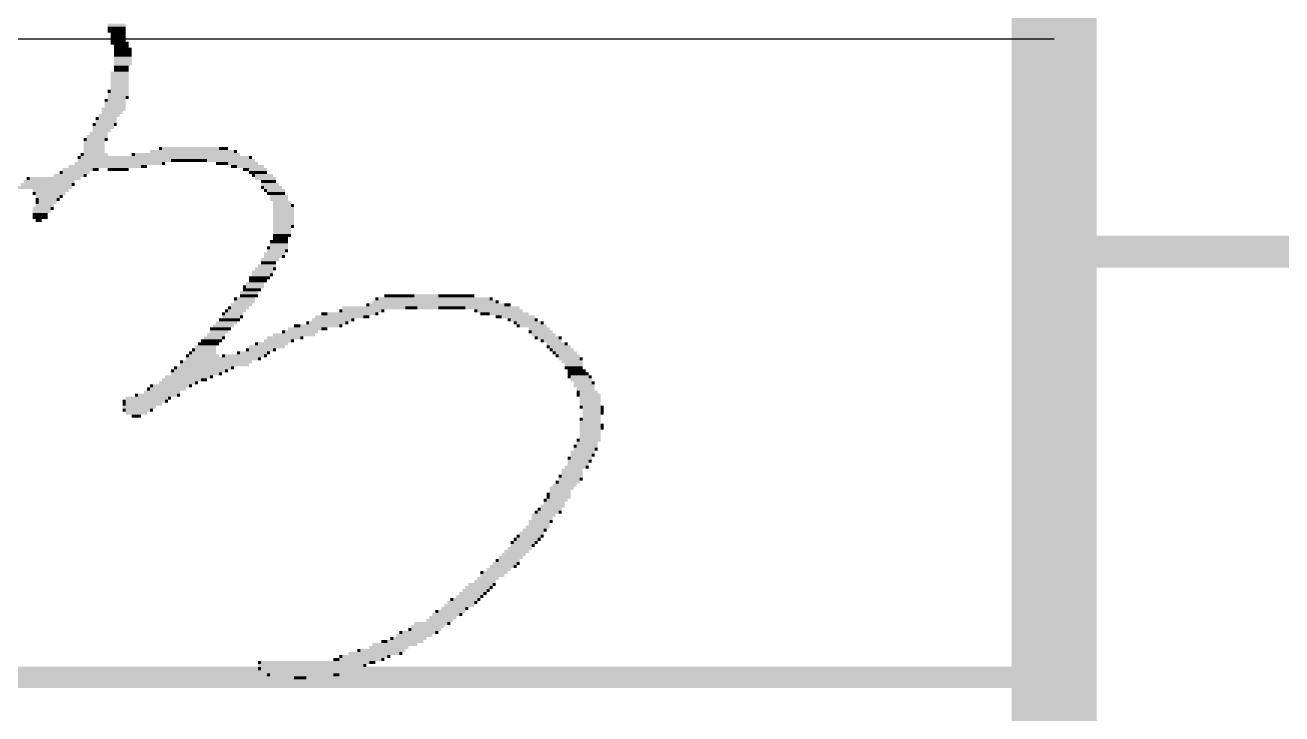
# Model space of a CAD drawing. Header units: millimetres. Extents: x 0 to 1450, y 0 to 594.
# Drawn here: x 1190.32 to 1202.14, y 25.66 to 32.13 of the extents above; entities that cross this region are included whole.
import ezdxf
from ezdxf.enums import TextEntityAlignment as Align

# ---------------------------------------------------------------- set-up
doc = ezdxf.new("R2010")
doc.units = ezdxf.units.MM
doc.header["$LTSCALE"] = 10
for name, color, linetype in [('CX-BORD', 3, 'Continuous'), ('CX-BORD-LIN1', 4, 'Continuous'), ('CX-BORD-LIN2', 3, 'Continuous'), ('CX-BORD-TEX2', 7, 'Continuous'), ('CX-BORD-TEX3', 6, 'Continuous')]:
    doc.layers.add(name, color=color, linetype=linetype)
doc.styles.add('TB_TEXT', font='Dotum.ttf')
doc.styles.add('TB_WBTXT', font='Dotum.ttf')
doc.styles.add('TB_WMTXT', font='Dotum.ttf')

# ---------------------------------------------------------------- blocks, each defined once
blk = doc.blocks.new('CXBLKA1-KHCA-부산~울산409_K2H(가1450)')
at = {"layer": 'CX-BORD-LIN1'}
for points, const_width in [([(1200, 20), (1200, 50)], 0.8), ([(1200, 20), (1200, 50)], 0.6), ([(1200, 26), (295, 26)], 0.2)]:
    blk.add_lwpolyline(points, dxfattribs=dict(at, const_width=const_width))
at = {"layer": 'CX-BORD-LIN2'}
blk.add_lwpolyline([(1200, 32), (295, 32)], dxfattribs=at)
at = {"layer": 'CX-BORD-LIN2', "const_width": 0.3}
blk.add_lwpolyline([(1430, 30), (1200, 30)], dxfattribs=at)
at = {"layer": 'CX-BORD-LIN1', "style": 'TB_TEXT'}
for tag, height, p in [('TR_RDAT4', 3.5, (342.5, 47)), ('TR_DGN4', 3.5, (1093.118, 47)), ('TR_CHK4', 3.5, (1133.118, 47)), ('TR_APP4', 3.5, (1173.118, 47)), ('TR_RNUM4', 3, (310.105, 46.637)), ('TR_RDAT3', 3.5, (342.5, 41)), ('TR_DGN3', 3.5, (1093.118, 41)), ('TR_CHK3', 3.5, (1133.118, 41)), ('TR_APP3', 3.5, (1173.118, 41)), ('TR_RNUM3', 3, (310.105, 40.637)), ('TR_RDAT2', 3.5, (342.5, 35)), ('TR_DGN2', 3.5, (1093.118, 35)), ('TR_CHK2', 3.5, (1133.118, 35)), ('TR_APP2', 3.5, (1173.118, 35)), ('TR_RNUM2', 3, (310.105, 34.637)), ('TR_RDAT1', 3.5, (342.5, 29)), ('TR_DGN1', 3.5, (1093.118, 29)), ('TR_CHK1', 3.5, (1133.118, 29)), ('TR_APP1', 3.5, (1173.118, 29)), ('TR_RNUM1', 3, (310.105, 28.637))]:
    blk.add_attdef(tag, text='', height=height, dxfattribs=at).set_placement(p, align=Align.MIDDLE_CENTER)
for tag, p in [('TR_RCON4', (367.303, 47)), ('TR_RCON3', (367.303, 41)), ('TR_RCON2', (367.303, 35)), ('TR_RCON1', (367.303, 29))]:
    blk.add_attdef(tag, text='', height=3.5, dxfattribs=at).set_placement(p, align=Align.MIDDLE_LEFT)
at = {"layer": 'CX-BORD-LIN2', "style": 'TB_TEXT'}
blk.add_attdef('TD_VERSION', text='', height=3, rotation=90, dxfattribs=at).set_placement((1434.5, 68.015), align=Align.MIDDLE_CENTER)
at = {"layer": 'CX-BORD-TEX2', "style": 'TB_WMTXT'}
for tag, height, p in [('TB_CNAME', 5, (40.345, 551.832)), ('TB_CSCOP', 4, (41.635, 543.832))]:
    blk.add_attdef(tag, text='', height=height, dxfattribs=at).set_placement(p, align=Align.BOTTOM_LEFT)
at = {"layer": 'CX-BORD-TEX2', "style": 'TB_WBTXT'}
for tag, height, p in [('TB_MTITIL', 10, (727.5, 553.326)), ('TB_STITL', 7, (727.5, 538.326))]:
    blk.add_attdef(tag, text='', height=height, dxfattribs=at).set_placement(p, align=Align.MIDDLE_CENTER)
at = {"layer": 'CX-BORD-TEX3', "style": 'TB_TEXT'}
for tag, height, p in [('TD_DCOMP', 4.5, (242.5, 45)), ('TD_CSECT', 4.5, (1245, 45)), ('TD_DNAME_TOP', 4.5, (1389, 45)), ('TD_DNAME_MAIN', 4.5, (1389, 39.007)), ('TD_HSCAL', 4.5, (1260.699, 35.235)), ('TD_VSCAL', 4.5, (1289.779, 35.235)), ('TD_CCOMP', 4.5, (242.5, 35)), ('TD_DNAME_BOT', 3, (1389, 33.654)), ('TD_CNAME', 4.5, (90, 25.752)), ('TD_FIELD', 4.5, (207.5, 25.527)), ('TD_CSTEP', 4.5, (278.244, 25.527)), ('TD_DWGCODE', 4.5, (1275, 25.386)), ('TD_DWGNO', 4.5, (1389, 25.386))]:
    blk.add_attdef(tag, text='', height=height, dxfattribs=at).set_placement(p, align=Align.MIDDLE_CENTER)
at = {"layer": 'CX-BORD-TEX3', "style": 'TB_TEXT', "width": 0.9}
blk.add_attdef('TD_CDIST', text='', height=4, dxfattribs=at).set_placement((1290, 45), align=Align.MIDDLE_CENTER)
blk = doc.blocks.new('CXGLOGO-4공구SIGN1')
at = {"layer": 'CX-BORD-LIN1'}
for points in [[(133.318, 7.374), (133.521, 7.374), (133.318, 7.34), (133.521, 7.34)], [(133.318, 7.34), (133.352, 7.34), (133.318, 7.306), (133.352, 7.306)], [(133.318, 7.306), (133.352, 7.306), (133.318, 7.272), (133.352, 7.272)], [(133.352, 7.34), (133.521, 7.34), (133.352, 7.306), (133.521, 7.306)], [(133.352, 7.306), (133.521, 7.306), (133.352, 7.272), (133.521, 7.272)], [(133.352, 7.272), (133.521, 7.272), (133.352, 7.238), (133.521, 7.238)], [(133.352, 7.238), (133.521, 7.238), (133.352, 7.204), (133.521, 7.204)], [(133.352, 7.204), (133.521, 7.204), (133.352, 7.17), (133.521, 7.17)], [(133.352, 7.17), (133.386, 7.17), (133.352, 7.136), (133.386, 7.136)], [(133.386, 7.17), (133.521, 7.17), (133.386, 7.136), (133.521, 7.136)], [(133.386, 7.136), (133.555, 7.136), (133.386, 7.102), (133.555, 7.102)], [(133.386, 7.102), (133.555, 7.102), (133.386, 7.068), (133.555, 7.068)], [(133.521, 7.17), (133.555, 7.17), (133.521, 7.136), (133.555, 7.136)], [(133.555, 7.102), (133.589, 7.102), (133.555, 7.068), (133.589, 7.068)], [(133.386, 7.068), (133.555, 7.068), (133.386, 7.034), (133.555, 7.034)], [(133.386, 7.034), (133.555, 7.034), (133.386, 7), (133.555, 7)], [(133.386, 7), (133.589, 7), (133.386, 6.966), (133.589, 6.966)], [(133.386, 6.966), (133.589, 6.966), (133.386, 6.933), (133.589, 6.933)], [(133.555, 7.068), (133.589, 7.068), (133.555, 7.034), (133.589, 7.034)], [(133.555, 7.034), (133.589, 7.034), (133.555, 7), (133.589, 7)], [(133.352, 6.831), (133.555, 6.831), (133.352, 6.797), (133.555, 6.797)], [(133.386, 6.933), (133.589, 6.933), (133.386, 6.899), (133.589, 6.899)], [(133.386, 6.899), (133.555, 6.899), (133.386, 6.865), (133.555, 6.865)], [(133.386, 6.865), (133.555, 6.865), (133.386, 6.831), (133.555, 6.831)], [(133.352, 6.797), (133.555, 6.797), (133.352, 6.763), (133.555, 6.763)], [(133.352, 6.763), (133.555, 6.763), (133.352, 6.729), (133.555, 6.729)], [(133.352, 6.729), (133.555, 6.729), (133.352, 6.695), (133.555, 6.695)], [(133.352, 6.695), (133.555, 6.695), (133.352, 6.661), (133.555, 6.661)], [(133.284, 6.525), (133.318, 6.525), (133.284, 6.492), (133.318, 6.492)], [(133.318, 6.627), (133.352, 6.627), (133.318, 6.593), (133.352, 6.593)], [(133.318, 6.593), (133.555, 6.593), (133.318, 6.559), (133.555, 6.559)], [(133.318, 6.559), (133.521, 6.559), (133.318, 6.525), (133.521, 6.525)], [(133.318, 6.525), (133.521, 6.525), (133.318, 6.492), (133.521, 6.492)], [(133.352, 6.661), (133.555, 6.661), (133.352, 6.627), (133.555, 6.627)], [(133.352, 6.627), (133.555, 6.627), (133.352, 6.593), (133.555, 6.593)], [(133.521, 6.559), (133.555, 6.559), (133.521, 6.525), (133.555, 6.525)], [(133.25, 6.424), (133.521, 6.424), (133.25, 6.39), (133.521, 6.39)], [(133.25, 6.39), (133.487, 6.39), (133.25, 6.356), (133.487, 6.356)], [(133.284, 6.492), (133.521, 6.492), (133.284, 6.458), (133.521, 6.458)], [(133.284, 6.458), (133.521, 6.458), (133.284, 6.424), (133.521, 6.424)], [(133.148, 6.254), (133.182, 6.254), (133.148, 6.22), (133.182, 6.22)], [(133.182, 6.322), (133.216, 6.322), (133.182, 6.288), (133.216, 6.288)], [(133.182, 6.288), (133.419, 6.288), (133.182, 6.254), (133.419, 6.254)], [(133.182, 6.254), (133.386, 6.254), (133.182, 6.22), (133.386, 6.22)], [(133.216, 6.356), (133.453, 6.356), (133.216, 6.322), (133.453, 6.322)], [(133.216, 6.322), (133.419, 6.322), (133.216, 6.288), (133.419, 6.288)], [(133.386, 6.254), (133.419, 6.254), (133.386, 6.22), (133.419, 6.22)], [(133.08, 6.118), (133.318, 6.118), (133.08, 6.084), (133.318, 6.084)], [(133.114, 6.152), (133.318, 6.152), (133.114, 6.118), (133.318, 6.118)], [(133.148, 6.22), (133.386, 6.22), (133.148, 6.186), (133.386, 6.186)], [(133.148, 6.186), (133.352, 6.186), (133.148, 6.152), (133.352, 6.152)], [(133.046, 6.084), (133.08, 6.084), (133.046, 6.051), (133.08, 6.051)], [(133.046, 6.051), (133.284, 6.051), (133.046, 6.017), (133.284, 6.017)], [(133.046, 6.017), (133.284, 6.017), (133.046, 5.983), (133.284, 5.983)], [(133.046, 5.983), (133.284, 5.983), (133.046, 5.949), (133.284, 5.949)], [(133.08, 6.084), (133.284, 6.084), (133.08, 6.051), (133.284, 6.051)], [(133.284, 6.084), (133.318, 6.084), (133.284, 6.051), (133.318, 6.051)], [(133.894, 5.983), (133.928, 5.983), (133.894, 5.949), (133.928, 5.949)], [(133.928, 5.983), (134.573, 5.983), (133.928, 5.949), (134.573, 5.949)], [(134.573, 5.983), (134.607, 5.983), (134.573, 5.949), (134.607, 5.949)], [(134.607, 5.983), (134.641, 5.983), (134.607, 5.949), (134.641, 5.949)], [(134.641, 5.983), (134.675, 5.983), (134.641, 5.949), (134.675, 5.949)], [(132.978, 5.881), (133.012, 5.881), (132.978, 5.847), (133.012, 5.847)], [(132.978, 5.847), (134.03, 5.847), (132.978, 5.813), (134.03, 5.813)], [(133.012, 5.915), (133.046, 5.915), (133.012, 5.881), (133.046, 5.881)], [(133.012, 5.881), (134.912, 5.881), (133.012, 5.847), (134.912, 5.847)], [(133.046, 5.949), (133.284, 5.949), (133.046, 5.915), (133.284, 5.915)], [(133.046, 5.915), (133.318, 5.915), (133.046, 5.881), (133.318, 5.881)], [(133.589, 5.915), (133.623, 5.915), (133.589, 5.881), (133.623, 5.881)], [(133.623, 5.915), (134.81, 5.915), (133.623, 5.881), (134.81, 5.881)], [(133.793, 5.949), (134.742, 5.949), (133.793, 5.915), (134.742, 5.915)], [(134.03, 5.847), (134.064, 5.847), (134.03, 5.813), (134.064, 5.813)], [(134.064, 5.847), (134.098, 5.847), (134.064, 5.813), (134.098, 5.813)], [(134.098, 5.847), (134.132, 5.847), (134.098, 5.813), (134.132, 5.813)], [(134.132, 5.847), (134.166, 5.847), (134.132, 5.813), (134.166, 5.813)], [(134.166, 5.847), (134.301, 5.847), (134.166, 5.813), (134.301, 5.813)], [(134.301, 5.847), (134.437, 5.847), (134.301, 5.813), (134.437, 5.813)], [(134.437, 5.847), (134.98, 5.847), (134.437, 5.813), (134.98, 5.813)], [(134.742, 5.949), (134.776, 5.949), (134.742, 5.915), (134.776, 5.915)], [(134.912, 5.881), (134.946, 5.881), (134.912, 5.847), (134.946, 5.847)], [(132.707, 5.677), (133.046, 5.677), (132.707, 5.643), (133.046, 5.643)], [(132.775, 5.711), (132.809, 5.711), (132.775, 5.677), (132.809, 5.677)], [(132.809, 5.745), (133.148, 5.745), (132.809, 5.711), (133.148, 5.711)], [(132.809, 5.711), (133.114, 5.711), (132.809, 5.677), (133.114, 5.677)], [(132.877, 5.779), (133.691, 5.779), (132.877, 5.745), (133.691, 5.745)], [(132.945, 5.813), (133.928, 5.813), (132.945, 5.779), (133.928, 5.779)], [(133.046, 5.677), (133.08, 5.677), (133.046, 5.643), (133.08, 5.643)], [(133.148, 5.745), (133.182, 5.745), (133.148, 5.711), (133.182, 5.711)], [(133.182, 5.745), (133.216, 5.745), (133.182, 5.711), (133.216, 5.711)], [(133.318, 5.745), (133.419, 5.745), (133.318, 5.711), (133.419, 5.711)], [(133.419, 5.745), (133.555, 5.745), (133.419, 5.711), (133.555, 5.711)], [(133.691, 5.779), (133.725, 5.779), (133.691, 5.745), (133.725, 5.745)], [(133.725, 5.779), (133.759, 5.779), (133.725, 5.745), (133.759, 5.745)], [(133.928, 5.813), (133.962, 5.813), (133.928, 5.779), (133.962, 5.779)], [(134.539, 5.813), (134.573, 5.813), (134.539, 5.779), (134.573, 5.779)], [(134.573, 5.813), (134.607, 5.813), (134.573, 5.779), (134.607, 5.779)], [(134.607, 5.813), (134.641, 5.813), (134.607, 5.779), (134.641, 5.779)], [(134.641, 5.813), (134.675, 5.813), (134.641, 5.779), (134.675, 5.779)], [(134.675, 5.813), (135.014, 5.813), (134.675, 5.779), (135.014, 5.779)], [(134.709, 5.779), (134.742, 5.779), (134.709, 5.745), (134.742, 5.745)], [(134.742, 5.779), (134.776, 5.779), (134.742, 5.745), (134.776, 5.745)], [(134.776, 5.779), (135.082, 5.779), (134.776, 5.745), (135.082, 5.745)], [(134.844, 5.745), (134.878, 5.745), (134.844, 5.711), (134.878, 5.711)], [(134.878, 5.745), (134.912, 5.745), (134.878, 5.711), (134.912, 5.711)], [(134.912, 5.745), (135.116, 5.745), (134.912, 5.711), (135.116, 5.711)], [(134.912, 5.711), (134.946, 5.711), (134.912, 5.677), (134.946, 5.677)], [(134.946, 5.711), (135.116, 5.711), (134.946, 5.677), (135.116, 5.677)], [(134.946, 5.677), (134.98, 5.677), (134.946, 5.643), (134.98, 5.643)], [(134.98, 5.677), (135.183, 5.677), (134.98, 5.643), (135.183, 5.643)], [(132.13, 5.542), (132.911, 5.542), (132.13, 5.508), (132.911, 5.508)], [(132.334, 5.576), (132.911, 5.576), (132.334, 5.542), (132.911, 5.542)], [(132.368, 5.61), (132.945, 5.61), (132.368, 5.576), (132.945, 5.576)], [(132.402, 5.643), (132.436, 5.643), (132.402, 5.61), (132.436, 5.61)], [(132.436, 5.643), (133.012, 5.643), (132.436, 5.61), (133.012, 5.61)], [(132.911, 5.576), (132.945, 5.576), (132.911, 5.542), (132.945, 5.542)], [(134.98, 5.643), (135.217, 5.643), (134.98, 5.61), (135.217, 5.61)], [(135.048, 5.61), (135.217, 5.61), (135.048, 5.576), (135.217, 5.576)], [(135.048, 5.576), (135.251, 5.576), (135.048, 5.542), (135.251, 5.542)], [(135.048, 5.542), (135.082, 5.542), (135.048, 5.508), (135.082, 5.508)], [(135.082, 5.542), (135.285, 5.542), (135.082, 5.508), (135.285, 5.508)], [(132.47, 5.508), (132.877, 5.508), (132.47, 5.474), (132.877, 5.474)], [(132.47, 5.474), (132.504, 5.474), (132.47, 5.44), (132.504, 5.44)], [(132.504, 5.474), (132.843, 5.474), (132.504, 5.44), (132.843, 5.44)], [(132.504, 5.44), (132.775, 5.44), (132.504, 5.406), (132.775, 5.406)], [(132.504, 5.406), (132.537, 5.406), (132.504, 5.372), (132.537, 5.372)], [(132.537, 5.406), (132.741, 5.406), (132.537, 5.372), (132.741, 5.372)], [(132.741, 5.406), (132.775, 5.406), (132.741, 5.372), (132.775, 5.372)], [(132.775, 5.44), (132.809, 5.44), (132.775, 5.406), (132.809, 5.406)], [(135.082, 5.508), (135.116, 5.508), (135.082, 5.474), (135.116, 5.474)], [(135.116, 5.508), (135.319, 5.508), (135.116, 5.474), (135.319, 5.474)], [(135.116, 5.474), (135.15, 5.474), (135.116, 5.44), (135.15, 5.44)], [(135.15, 5.474), (135.319, 5.474), (135.15, 5.44), (135.319, 5.44)], [(135.15, 5.44), (135.353, 5.44), (135.15, 5.406), (135.353, 5.406)], [(135.15, 5.406), (135.353, 5.406), (135.15, 5.372), (135.353, 5.372)], [(132.47, 5.304), (132.673, 5.304), (132.47, 5.27), (132.673, 5.27)], [(132.47, 5.27), (132.673, 5.27), (132.47, 5.236), (132.673, 5.236)], [(132.504, 5.372), (132.537, 5.372), (132.504, 5.338), (132.537, 5.338)], [(132.504, 5.338), (132.707, 5.338), (132.504, 5.304), (132.707, 5.304)], [(132.537, 5.372), (132.741, 5.372), (132.537, 5.338), (132.741, 5.338)], [(132.673, 5.304), (132.707, 5.304), (132.673, 5.27), (132.707, 5.27)], [(135.183, 5.372), (135.387, 5.372), (135.183, 5.338), (135.387, 5.338)], [(135.183, 5.338), (135.387, 5.338), (135.183, 5.304), (135.387, 5.304)], [(135.183, 5.304), (135.421, 5.304), (135.183, 5.27), (135.421, 5.27)], [(135.183, 5.27), (135.421, 5.27), (135.183, 5.236), (135.421, 5.236)], [(135.387, 5.338), (135.421, 5.338), (135.387, 5.304), (135.421, 5.304)], [(132.47, 5.236), (132.639, 5.236), (132.47, 5.202), (132.639, 5.202)], [(132.47, 5.202), (132.639, 5.202), (132.47, 5.169), (132.639, 5.169)], [(132.504, 5.169), (132.537, 5.169), (132.504, 5.135), (132.537, 5.135)], [(132.537, 5.169), (132.571, 5.169), (132.537, 5.135), (132.571, 5.135)], [(135.183, 5.236), (135.421, 5.236), (135.183, 5.202), (135.421, 5.202)], [(135.183, 5.202), (135.421, 5.202), (135.183, 5.169), (135.421, 5.169)], [(135.183, 5.169), (135.421, 5.169), (135.183, 5.135), (135.421, 5.135)], [(135.183, 5.135), (135.421, 5.135), (135.183, 5.101), (135.421, 5.101)], [(135.183, 5.101), (135.387, 5.101), (135.183, 5.067), (135.387, 5.067)], [(135.183, 5.067), (135.387, 5.067), (135.183, 5.033), (135.387, 5.033)], [(135.183, 5.033), (135.387, 5.033), (135.183, 4.999), (135.387, 4.999)], [(135.183, 4.999), (135.353, 4.999), (135.183, 4.965), (135.353, 4.965)], [(135.183, 4.965), (135.353, 4.965), (135.183, 4.931), (135.353, 4.931)], [(135.353, 4.999), (135.387, 4.999), (135.353, 4.965), (135.387, 4.965)], [(135.387, 5.101), (135.421, 5.101), (135.387, 5.067), (135.421, 5.067)], [(135.116, 4.863), (135.15, 4.863), (135.116, 4.829), (135.15, 4.829)], [(135.116, 4.829), (135.319, 4.829), (135.116, 4.795), (135.319, 4.795)], [(135.15, 4.931), (135.183, 4.931), (135.15, 4.897), (135.183, 4.897)], [(135.15, 4.897), (135.353, 4.897), (135.15, 4.863), (135.353, 4.863)], [(135.15, 4.863), (135.353, 4.863), (135.15, 4.829), (135.353, 4.829)], [(135.183, 4.931), (135.353, 4.931), (135.183, 4.897), (135.353, 4.897)], [(135.319, 4.829), (135.353, 4.829), (135.319, 4.795), (135.353, 4.795)], [(135.048, 4.728), (135.251, 4.728), (135.048, 4.694), (135.251, 4.694)], [(135.048, 4.694), (135.217, 4.694), (135.048, 4.66), (135.217, 4.66)], [(135.082, 4.795), (135.319, 4.795), (135.082, 4.762), (135.319, 4.762)], [(135.082, 4.762), (135.285, 4.762), (135.082, 4.728), (135.285, 4.728)], [(135.285, 4.762), (135.319, 4.762), (135.285, 4.728), (135.319, 4.728)], [(134.946, 4.592), (135.183, 4.592), (134.946, 4.558), (135.183, 4.558)], [(134.946, 4.558), (135.15, 4.558), (134.946, 4.524), (135.15, 4.524)], [(134.98, 4.626), (135.183, 4.626), (134.98, 4.592), (135.183, 4.592)], [(135.014, 4.66), (135.217, 4.66), (135.014, 4.626), (135.217, 4.626)], [(135.15, 4.558), (135.183, 4.558), (135.15, 4.524), (135.183, 4.524)], [(135.183, 4.626), (135.217, 4.626), (135.183, 4.592), (135.217, 4.592)], [(134.844, 4.422), (134.878, 4.422), (134.844, 4.388), (134.878, 4.388)], [(134.878, 4.456), (135.082, 4.456), (134.878, 4.422), (135.082, 4.422)], [(134.878, 4.422), (135.082, 4.422), (134.878, 4.388), (135.082, 4.388)], [(134.912, 4.524), (134.946, 4.524), (134.912, 4.49), (134.946, 4.49)], [(134.912, 4.49), (134.946, 4.49), (134.912, 4.456), (134.946, 4.456)], [(134.946, 4.524), (135.116, 4.524), (134.946, 4.49), (135.116, 4.49)], [(134.946, 4.49), (135.116, 4.49), (134.946, 4.456), (135.116, 4.456)], [(135.116, 4.524), (135.15, 4.524), (135.116, 4.49), (135.15, 4.49)], [(134.742, 4.287), (134.776, 4.287), (134.742, 4.253), (134.776, 4.253)], [(134.776, 4.287), (134.98, 4.287), (134.776, 4.253), (134.98, 4.253)], [(134.81, 4.354), (135.014, 4.354), (134.81, 4.321), (135.014, 4.321)], [(134.81, 4.321), (134.98, 4.321), (134.81, 4.287), (134.98, 4.287)], [(134.844, 4.388), (135.014, 4.388), (134.844, 4.354), (135.014, 4.354)], [(134.98, 4.321), (135.014, 4.321), (134.98, 4.287), (135.014, 4.287)], [(135.014, 4.388), (135.048, 4.388), (135.014, 4.354), (135.048, 4.354)], [(136.337, 4.287), (136.371, 4.287), (136.337, 4.253), (136.371, 4.253)], [(136.371, 4.287), (137.626, 4.287), (136.371, 4.253), (137.626, 4.253)], [(136.439, 4.321), (136.472, 4.321), (136.439, 4.287), (136.472, 4.287)], [(136.472, 4.321), (136.506, 4.321), (136.472, 4.287), (136.506, 4.287)], [(136.506, 4.321), (136.642, 4.321), (136.506, 4.287), (136.642, 4.287)], [(136.642, 4.321), (136.778, 4.321), (136.642, 4.287), (136.778, 4.287)], [(136.778, 4.321), (137.049, 4.321), (136.778, 4.287), (137.049, 4.287)], [(137.049, 4.321), (137.117, 4.321), (137.049, 4.287), (137.117, 4.287)], [(137.117, 4.321), (137.219, 4.321), (137.117, 4.287), (137.219, 4.287)], [(137.219, 4.321), (137.287, 4.321), (137.219, 4.287), (137.287, 4.287)], [(137.287, 4.321), (137.321, 4.321), (137.287, 4.287), (137.321, 4.287)], [(137.321, 4.321), (137.354, 4.321), (137.321, 4.287), (137.354, 4.287)], [(137.354, 4.321), (137.422, 4.321), (137.354, 4.287), (137.422, 4.287)], [(137.422, 4.321), (137.456, 4.321), (137.422, 4.287), (137.456, 4.287)], [(137.626, 4.287), (137.66, 4.287), (137.626, 4.253), (137.66, 4.253)], [(134.607, 4.117), (134.641, 4.117), (134.607, 4.083), (134.641, 4.083)], [(134.641, 4.151), (134.675, 4.151), (134.641, 4.117), (134.675, 4.117)], [(134.641, 4.117), (134.844, 4.117), (134.641, 4.083), (134.844, 4.083)], [(134.675, 4.185), (134.709, 4.185), (134.675, 4.151), (134.709, 4.151)], [(134.675, 4.151), (134.878, 4.151), (134.675, 4.117), (134.878, 4.117)], [(134.709, 4.219), (134.946, 4.219), (134.709, 4.185), (134.946, 4.185)], [(134.709, 4.185), (134.912, 4.185), (134.709, 4.151), (134.912, 4.151)], [(134.742, 4.253), (134.98, 4.253), (134.742, 4.219), (134.98, 4.219)], [(135.726, 4.117), (135.76, 4.117), (135.726, 4.083), (135.76, 4.083)], [(135.76, 4.117), (135.794, 4.117), (135.76, 4.083), (135.794, 4.083)], [(135.794, 4.117), (136.337, 4.117), (135.794, 4.083), (136.337, 4.083)], [(135.93, 4.151), (135.964, 4.151), (135.93, 4.117), (135.964, 4.117)], [(135.964, 4.185), (136.676, 4.185), (135.964, 4.151), (136.676, 4.151)], [(135.964, 4.151), (136.405, 4.151), (135.964, 4.117), (136.405, 4.117)], [(136.235, 4.219), (136.269, 4.219), (136.235, 4.185), (136.269, 4.185)], [(136.269, 4.219), (137.795, 4.219), (136.269, 4.185), (137.795, 4.185)], [(136.303, 4.253), (137.694, 4.253), (136.303, 4.219), (137.694, 4.219)], [(136.337, 4.117), (136.371, 4.117), (136.337, 4.083), (136.371, 4.083)], [(136.405, 4.151), (136.439, 4.151), (136.405, 4.117), (136.439, 4.117)], [(136.676, 4.185), (136.71, 4.185), (136.676, 4.151), (136.71, 4.151)], [(136.71, 4.185), (136.778, 4.185), (136.71, 4.151), (136.778, 4.151)], [(136.778, 4.185), (136.812, 4.185), (136.778, 4.151), (136.812, 4.151)], [(136.812, 4.185), (137.049, 4.185), (136.812, 4.151), (137.049, 4.151)], [(137.049, 4.185), (137.083, 4.185), (137.049, 4.151), (137.083, 4.151)], [(137.083, 4.185), (137.117, 4.185), (137.083, 4.151), (137.117, 4.151)], [(137.117, 4.185), (137.151, 4.185), (137.117, 4.151), (137.151, 4.151)], [(137.151, 4.185), (137.185, 4.185), (137.151, 4.151), (137.185, 4.151)], [(137.185, 4.185), (137.219, 4.185), (137.185, 4.151), (137.219, 4.151)], [(137.219, 4.185), (137.321, 4.185), (137.219, 4.151), (137.321, 4.151)], [(137.321, 4.185), (137.354, 4.185), (137.321, 4.151), (137.354, 4.151)], [(137.354, 4.185), (137.965, 4.185), (137.354, 4.151), (137.965, 4.151)], [(137.456, 4.151), (137.49, 4.151), (137.456, 4.117), (137.49, 4.117)], [(137.49, 4.151), (137.999, 4.151), (137.49, 4.117), (137.999, 4.117)], [(137.524, 4.117), (137.558, 4.117), (137.524, 4.083), (137.558, 4.083)], [(137.558, 4.117), (137.592, 4.117), (137.558, 4.083), (137.592, 4.083)], [(137.592, 4.117), (137.626, 4.117), (137.592, 4.083), (137.626, 4.083)], [(137.626, 4.117), (138.067, 4.117), (137.626, 4.083), (138.067, 4.083)], [(137.694, 4.253), (137.728, 4.253), (137.694, 4.219), (137.728, 4.219)], [(137.795, 4.219), (137.829, 4.219), (137.795, 4.185), (137.829, 4.185)], [(137.829, 4.219), (137.863, 4.219), (137.829, 4.185), (137.863, 4.185)], [(134.505, 3.981), (134.742, 3.981), (134.505, 3.947), (134.742, 3.947)], [(134.539, 4.015), (134.776, 4.015), (134.539, 3.981), (134.776, 3.981)], [(134.573, 4.049), (134.607, 4.049), (134.573, 4.015), (134.607, 4.015)], [(134.607, 4.083), (134.81, 4.083), (134.607, 4.049), (134.81, 4.049)], [(134.607, 4.049), (134.776, 4.049), (134.607, 4.015), (134.776, 4.015)], [(134.776, 4.049), (134.81, 4.049), (134.776, 4.015), (134.81, 4.015)], [(134.81, 4.083), (134.844, 4.083), (134.81, 4.049), (134.844, 4.049)], [(135.421, 3.981), (135.455, 3.981), (135.421, 3.947), (135.455, 3.947)], [(135.455, 3.981), (135.489, 3.981), (135.455, 3.947), (135.489, 3.947)], [(135.489, 3.981), (135.93, 3.981), (135.489, 3.947), (135.93, 3.947)], [(135.557, 4.015), (135.59, 4.015), (135.557, 3.981), (135.59, 3.981)], [(135.59, 4.015), (135.998, 4.015), (135.59, 3.981), (135.998, 3.981)], [(135.624, 4.049), (136.065, 4.049), (135.624, 4.015), (136.065, 4.015)], [(135.658, 4.083), (136.201, 4.083), (135.658, 4.049), (136.201, 4.049)], [(135.93, 3.981), (135.964, 3.981), (135.93, 3.947), (135.964, 3.947)], [(135.998, 4.015), (136.031, 4.015), (135.998, 3.981), (136.031, 3.981)], [(136.065, 4.049), (136.099, 4.049), (136.065, 4.015), (136.099, 4.015)], [(136.201, 4.083), (136.235, 4.083), (136.201, 4.049), (136.235, 4.049)], [(136.235, 4.083), (136.269, 4.083), (136.235, 4.049), (136.269, 4.049)], [(137.694, 4.083), (137.728, 4.083), (137.694, 4.049), (137.728, 4.049)], [(137.728, 4.083), (137.762, 4.083), (137.728, 4.049), (137.762, 4.049)], [(137.762, 4.083), (138.135, 4.083), (137.762, 4.049), (138.135, 4.049)], [(137.829, 4.049), (137.863, 4.049), (137.829, 4.015), (137.863, 4.015)], [(137.863, 4.049), (138.135, 4.049), (137.863, 4.015), (138.135, 4.015)], [(137.897, 4.015), (137.931, 4.015), (137.897, 3.981), (137.931, 3.981)], [(137.931, 4.015), (138.203, 4.015), (137.931, 3.981), (138.203, 3.981)], [(137.931, 3.981), (137.965, 3.981), (137.931, 3.947), (137.965, 3.947)], [(137.965, 3.981), (138.27, 3.981), (137.965, 3.947), (138.27, 3.947)], [(138.135, 4.049), (138.169, 4.049), (138.135, 4.015), (138.169, 4.015)], [(138.203, 4.015), (138.236, 4.015), (138.203, 3.981), (138.236, 3.981)], [(134.403, 3.846), (134.607, 3.846), (134.403, 3.812), (134.607, 3.812)], [(134.437, 3.88), (134.641, 3.88), (134.437, 3.846), (134.641, 3.846)], [(134.471, 3.947), (134.505, 3.947), (134.471, 3.913), (134.505, 3.913)], [(134.471, 3.913), (134.675, 3.913), (134.471, 3.88), (134.675, 3.88)], [(134.505, 3.947), (134.675, 3.947), (134.505, 3.913), (134.675, 3.913)], [(134.607, 3.846), (134.641, 3.846), (134.607, 3.812), (134.641, 3.812)], [(134.675, 3.947), (134.709, 3.947), (134.675, 3.913), (134.709, 3.913)], [(135.116, 3.846), (135.489, 3.846), (135.116, 3.812), (135.489, 3.812)], [(135.183, 3.88), (135.658, 3.88), (135.183, 3.846), (135.658, 3.846)], [(135.285, 3.913), (135.319, 3.913), (135.285, 3.88), (135.319, 3.88)], [(135.319, 3.913), (135.692, 3.913), (135.319, 3.88), (135.692, 3.88)], [(135.353, 3.947), (135.726, 3.947), (135.353, 3.913), (135.726, 3.913)], [(135.489, 3.846), (135.523, 3.846), (135.489, 3.812), (135.523, 3.812)], [(135.726, 3.947), (135.76, 3.947), (135.726, 3.913), (135.76, 3.913)], [(135.76, 3.947), (135.794, 3.947), (135.76, 3.913), (135.794, 3.913)], [(138.067, 3.947), (138.304, 3.947), (138.067, 3.913), (138.304, 3.913)], [(138.067, 3.913), (138.101, 3.913), (138.067, 3.88), (138.101, 3.88)], [(138.101, 3.913), (138.338, 3.913), (138.101, 3.88), (138.338, 3.88)], [(138.101, 3.88), (138.372, 3.88), (138.101, 3.846), (138.372, 3.846)], [(138.135, 3.846), (138.169, 3.846), (138.135, 3.812), (138.169, 3.812)], [(138.169, 3.846), (138.406, 3.846), (138.169, 3.812), (138.406, 3.812)], [(138.406, 3.846), (138.44, 3.846), (138.406, 3.812), (138.44, 3.812)], [(134.268, 3.71), (134.301, 3.71), (134.268, 3.676), (134.301, 3.676)], [(134.301, 3.744), (134.539, 3.744), (134.301, 3.71), (134.539, 3.71)], [(134.301, 3.71), (134.539, 3.71), (134.301, 3.676), (134.539, 3.676)], [(134.335, 3.778), (134.369, 3.778), (134.335, 3.744), (134.369, 3.744)], [(134.369, 3.812), (134.403, 3.812), (134.369, 3.778), (134.403, 3.778)], [(134.369, 3.778), (134.539, 3.778), (134.369, 3.744), (134.539, 3.744)], [(134.403, 3.812), (134.573, 3.812), (134.403, 3.778), (134.573, 3.778)], [(134.539, 3.778), (134.573, 3.778), (134.539, 3.744), (134.573, 3.744)], [(134.573, 3.812), (134.607, 3.812), (134.573, 3.778), (134.607, 3.778)], [(134.878, 3.71), (134.912, 3.71), (134.878, 3.676), (134.912, 3.676)], [(134.912, 3.744), (135.319, 3.744), (134.912, 3.71), (135.319, 3.71)], [(134.912, 3.71), (135.183, 3.71), (134.912, 3.676), (135.183, 3.676)], [(134.98, 3.778), (135.014, 3.778), (134.98, 3.744), (135.014, 3.744)], [(135.014, 3.778), (135.353, 3.778), (135.014, 3.744), (135.353, 3.744)], [(135.082, 3.812), (135.387, 3.812), (135.082, 3.778), (135.387, 3.778)], [(135.183, 3.71), (135.217, 3.71), (135.183, 3.676), (135.217, 3.676)], [(135.387, 3.812), (135.421, 3.812), (135.387, 3.778), (135.421, 3.778)], [(138.203, 3.812), (138.236, 3.812), (138.203, 3.778), (138.236, 3.778)], [(138.236, 3.812), (138.44, 3.812), (138.236, 3.778), (138.44, 3.778)], [(138.27, 3.778), (138.474, 3.778), (138.27, 3.744), (138.474, 3.744)], [(138.27, 3.744), (138.304, 3.744), (138.27, 3.71), (138.304, 3.71)], [(138.304, 3.744), (138.542, 3.744), (138.304, 3.71), (138.542, 3.71)], [(138.304, 3.71), (138.338, 3.71), (138.304, 3.676), (138.338, 3.676)], [(138.338, 3.71), (138.576, 3.71), (138.338, 3.676), (138.576, 3.676)], [(138.474, 3.778), (138.508, 3.778), (138.474, 3.744), (138.508, 3.744)], [(134.132, 3.574), (134.166, 3.574), (134.132, 3.54), (134.166, 3.54)], [(134.166, 3.574), (134.946, 3.574), (134.166, 3.54), (134.946, 3.54)], [(134.2, 3.642), (134.234, 3.642), (134.2, 3.608), (134.234, 3.608)], [(134.2, 3.608), (135.014, 3.608), (134.2, 3.574), (135.014, 3.574)], [(134.234, 3.676), (134.268, 3.676), (134.234, 3.642), (134.268, 3.642)], [(134.234, 3.642), (134.573, 3.642), (134.234, 3.608), (134.573, 3.608)], [(134.268, 3.676), (134.539, 3.676), (134.268, 3.642), (134.539, 3.642)], [(134.607, 3.642), (134.641, 3.642), (134.607, 3.608), (134.641, 3.608)], [(134.641, 3.642), (135.082, 3.642), (134.641, 3.608), (135.082, 3.608)], [(134.776, 3.676), (134.81, 3.676), (134.776, 3.642), (134.81, 3.642)], [(134.81, 3.676), (135.116, 3.676), (134.81, 3.642), (135.116, 3.642)], [(135.014, 3.608), (135.048, 3.608), (135.014, 3.574), (135.048, 3.574)], [(135.082, 3.642), (135.116, 3.642), (135.082, 3.608), (135.116, 3.608)], [(135.116, 3.676), (135.15, 3.676), (135.116, 3.642), (135.15, 3.642)], [(138.338, 3.676), (138.372, 3.676), (138.338, 3.642), (138.372, 3.642)], [(138.372, 3.676), (138.61, 3.676), (138.372, 3.642), (138.61, 3.642)], [(138.372, 3.642), (138.406, 3.642), (138.372, 3.608), (138.406, 3.608)], [(138.406, 3.642), (138.644, 3.642), (138.406, 3.608), (138.644, 3.608)], [(138.406, 3.608), (138.644, 3.608), (138.406, 3.574), (138.644, 3.574)], [(138.44, 3.574), (138.677, 3.574), (138.44, 3.54), (138.677, 3.54)], [(138.644, 3.608), (138.677, 3.608), (138.644, 3.574), (138.677, 3.574)], [(133.962, 3.405), (134.471, 3.405), (133.962, 3.371), (134.471, 3.371)], [(134.03, 3.472), (134.064, 3.472), (134.03, 3.439), (134.064, 3.439)], [(134.03, 3.439), (134.573, 3.439), (134.03, 3.405), (134.573, 3.405)], [(134.064, 3.506), (134.098, 3.506), (134.064, 3.472), (134.098, 3.472)], [(134.064, 3.472), (134.641, 3.472), (134.064, 3.439), (134.641, 3.439)], [(134.098, 3.506), (134.709, 3.506), (134.098, 3.472), (134.709, 3.472)], [(134.132, 3.54), (134.912, 3.54), (134.132, 3.506), (134.912, 3.506)], [(134.471, 3.405), (134.505, 3.405), (134.471, 3.371), (134.505, 3.371)], [(134.573, 3.439), (134.607, 3.439), (134.573, 3.405), (134.607, 3.405)], [(134.641, 3.472), (134.675, 3.472), (134.641, 3.439), (134.675, 3.439)], [(134.709, 3.506), (134.742, 3.506), (134.709, 3.472), (134.742, 3.472)], [(138.474, 3.54), (138.677, 3.54), (138.474, 3.506), (138.677, 3.506)], [(138.474, 3.506), (138.508, 3.506), (138.474, 3.472), (138.508, 3.472)], [(138.508, 3.506), (138.677, 3.506), (138.508, 3.472), (138.677, 3.472)], [(138.508, 3.472), (138.677, 3.472), (138.508, 3.439), (138.677, 3.439)], [(138.508, 3.439), (138.542, 3.439), (138.508, 3.405), (138.542, 3.405)], [(138.508, 3.405), (138.542, 3.405), (138.508, 3.371), (138.542, 3.371)], [(138.542, 3.439), (138.711, 3.439), (138.542, 3.405), (138.711, 3.405)], [(138.542, 3.405), (138.745, 3.405), (138.542, 3.371), (138.745, 3.371)], [(138.677, 3.472), (138.711, 3.472), (138.677, 3.439), (138.711, 3.439)], [(138.711, 3.439), (138.745, 3.439), (138.711, 3.405), (138.745, 3.405)], [(138.745, 3.405), (138.779, 3.405), (138.745, 3.371), (138.779, 3.371)], [(133.759, 3.269), (133.793, 3.269), (133.759, 3.235), (133.793, 3.235)], [(133.793, 3.303), (133.827, 3.303), (133.793, 3.269), (133.827, 3.269)], [(133.793, 3.269), (134.2, 3.269), (133.793, 3.235), (134.2, 3.235)], [(133.827, 3.303), (134.234, 3.303), (133.827, 3.269), (134.234, 3.269)], [(133.894, 3.337), (134.301, 3.337), (133.894, 3.303), (134.301, 3.303)], [(133.928, 3.371), (134.369, 3.371), (133.928, 3.337), (134.369, 3.337)], [(134.234, 3.303), (134.268, 3.303), (134.234, 3.269), (134.268, 3.269)], [(134.301, 3.337), (134.335, 3.337), (134.301, 3.303), (134.335, 3.303)], [(134.369, 3.371), (134.403, 3.371), (134.369, 3.337), (134.403, 3.337)], [(134.403, 3.371), (134.437, 3.371), (134.403, 3.337), (134.437, 3.337)], [(138.542, 3.371), (138.779, 3.371), (138.542, 3.337), (138.779, 3.337)], [(138.576, 3.337), (138.779, 3.337), (138.576, 3.303), (138.779, 3.303)], [(138.576, 3.303), (138.813, 3.303), (138.576, 3.269), (138.813, 3.269)], [(138.61, 3.269), (138.813, 3.269), (138.61, 3.235), (138.813, 3.235)], [(138.779, 3.337), (138.813, 3.337), (138.779, 3.303), (138.813, 3.303)], [(133.487, 3.133), (133.521, 3.133), (133.487, 3.099), (133.521, 3.099)], [(133.521, 3.167), (133.996, 3.167), (133.521, 3.133), (133.996, 3.133)], [(133.521, 3.133), (133.962, 3.133), (133.521, 3.099), (133.962, 3.099)], [(133.623, 3.201), (133.657, 3.201), (133.623, 3.167), (133.657, 3.167)], [(133.657, 3.201), (134.098, 3.201), (133.657, 3.167), (134.098, 3.167)], [(133.725, 3.235), (134.132, 3.235), (133.725, 3.201), (134.132, 3.201)], [(133.962, 3.133), (133.996, 3.133), (133.962, 3.099), (133.996, 3.099)], [(133.996, 3.167), (134.03, 3.167), (133.996, 3.133), (134.03, 3.133)], [(134.098, 3.201), (134.132, 3.201), (134.098, 3.167), (134.132, 3.167)], [(138.61, 3.235), (138.644, 3.235), (138.61, 3.201), (138.644, 3.201)], [(138.61, 3.201), (138.644, 3.201), (138.61, 3.167), (138.644, 3.167)], [(138.644, 3.235), (138.847, 3.235), (138.644, 3.201), (138.847, 3.201)], [(138.644, 3.201), (138.881, 3.201), (138.644, 3.167), (138.881, 3.167)], [(138.644, 3.167), (138.881, 3.167), (138.644, 3.133), (138.881, 3.133)], [(138.644, 3.133), (138.881, 3.133), (138.644, 3.099), (138.881, 3.099)], [(133.487, 3.099), (133.521, 3.099), (133.487, 3.065), (133.521, 3.065)], [(133.487, 3.065), (133.86, 3.065), (133.487, 3.031), (133.86, 3.031)], [(133.487, 3.031), (133.521, 3.031), (133.487, 2.998), (133.521, 2.998)], [(133.521, 3.099), (133.928, 3.099), (133.521, 3.065), (133.928, 3.065)], [(133.521, 3.031), (133.793, 3.031), (133.521, 2.998), (133.793, 2.998)], [(133.521, 2.998), (133.759, 2.998), (133.521, 2.964), (133.759, 2.964)], [(133.793, 3.031), (133.827, 3.031), (133.793, 2.998), (133.827, 2.998)], [(138.644, 3.099), (138.881, 3.099), (138.644, 3.065), (138.881, 3.065)], [(138.644, 3.065), (138.677, 3.065), (138.644, 3.031), (138.677, 3.031)], [(138.677, 3.065), (138.881, 3.065), (138.677, 3.031), (138.881, 3.031)], [(138.677, 3.031), (138.881, 3.031), (138.677, 2.998), (138.881, 2.998)], [(138.677, 2.998), (138.881, 2.998), (138.677, 2.964), (138.881, 2.964)], [(138.881, 3.065), (138.915, 3.065), (138.881, 3.031), (138.915, 3.031)], [(138.881, 3.031), (138.915, 3.031), (138.881, 2.998), (138.915, 2.998)], [(138.881, 2.998), (138.915, 2.998), (138.881, 2.964), (138.915, 2.964)], [(133.589, 2.964), (133.623, 2.964), (133.589, 2.93), (133.623, 2.93)], [(133.623, 2.964), (133.657, 2.964), (133.623, 2.93), (133.657, 2.93)], [(133.657, 2.964), (133.691, 2.964), (133.657, 2.93), (133.691, 2.93)], [(138.644, 2.93), (138.677, 2.93), (138.644, 2.896), (138.677, 2.896)], [(138.644, 2.896), (138.881, 2.896), (138.644, 2.862), (138.881, 2.862)], [(138.644, 2.862), (138.881, 2.862), (138.644, 2.828), (138.881, 2.828)], [(138.677, 2.964), (138.881, 2.964), (138.677, 2.93), (138.881, 2.93)], [(138.677, 2.93), (138.881, 2.93), (138.677, 2.896), (138.881, 2.896)], [(138.881, 2.862), (138.915, 2.862), (138.881, 2.828), (138.915, 2.828)], [(138.644, 2.828), (138.881, 2.828), (138.644, 2.794), (138.881, 2.794)], [(138.644, 2.794), (138.881, 2.794), (138.644, 2.76), (138.881, 2.76)], [(138.644, 2.76), (138.881, 2.76), (138.644, 2.726), (138.881, 2.726)], [(138.644, 2.726), (138.881, 2.726), (138.644, 2.692), (138.881, 2.692)], [(138.881, 2.828), (138.915, 2.828), (138.881, 2.794), (138.915, 2.794)], [(138.542, 2.557), (138.813, 2.557), (138.542, 2.523), (138.813, 2.523)], [(138.576, 2.624), (138.61, 2.624), (138.576, 2.59), (138.61, 2.59)], [(138.576, 2.59), (138.813, 2.59), (138.576, 2.557), (138.813, 2.557)], [(138.61, 2.692), (138.644, 2.692), (138.61, 2.658), (138.644, 2.658)], [(138.61, 2.658), (138.847, 2.658), (138.61, 2.624), (138.847, 2.624)], [(138.61, 2.624), (138.847, 2.624), (138.61, 2.59), (138.847, 2.59)], [(138.644, 2.692), (138.881, 2.692), (138.644, 2.658), (138.881, 2.658)], [(138.813, 2.59), (138.847, 2.59), (138.813, 2.557), (138.847, 2.557)], [(138.508, 2.489), (138.542, 2.489), (138.508, 2.455), (138.542, 2.455)], [(138.508, 2.455), (138.745, 2.455), (138.508, 2.421), (138.745, 2.421)], [(138.508, 2.421), (138.745, 2.421), (138.508, 2.387), (138.745, 2.387)], [(138.542, 2.523), (138.779, 2.523), (138.542, 2.489), (138.779, 2.489)], [(138.542, 2.489), (138.779, 2.489), (138.542, 2.455), (138.779, 2.455)], [(138.745, 2.455), (138.779, 2.455), (138.745, 2.421), (138.779, 2.421)], [(138.779, 2.523), (138.813, 2.523), (138.779, 2.489), (138.813, 2.489)], [(138.406, 2.285), (138.44, 2.285), (138.406, 2.251), (138.44, 2.251)], [(138.44, 2.353), (138.677, 2.353), (138.44, 2.319), (138.677, 2.319)], [(138.44, 2.319), (138.677, 2.319), (138.44, 2.285), (138.677, 2.285)], [(138.44, 2.285), (138.677, 2.285), (138.44, 2.251), (138.677, 2.251)], [(138.474, 2.387), (138.711, 2.387), (138.474, 2.353), (138.711, 2.353)], [(138.711, 2.387), (138.745, 2.387), (138.711, 2.353), (138.745, 2.353)], [(138.304, 2.149), (138.576, 2.149), (138.304, 2.116), (138.576, 2.116)], [(138.338, 2.183), (138.61, 2.183), (138.338, 2.149), (138.61, 2.149)], [(138.372, 2.217), (138.406, 2.217), (138.372, 2.183), (138.406, 2.183)], [(138.406, 2.251), (138.644, 2.251), (138.406, 2.217), (138.644, 2.217)], [(138.406, 2.217), (138.644, 2.217), (138.406, 2.183), (138.644, 2.183)], [(138.644, 2.251), (138.677, 2.251), (138.644, 2.217), (138.677, 2.217)], [(138.236, 2.014), (138.27, 2.014), (138.236, 1.98), (138.27, 1.98)], [(138.27, 2.082), (138.304, 2.082), (138.27, 2.048), (138.304, 2.048)], [(138.27, 2.048), (138.304, 2.048), (138.27, 2.014), (138.304, 2.014)], [(138.27, 2.014), (138.508, 2.014), (138.27, 1.98), (138.508, 1.98)], [(138.304, 2.116), (138.542, 2.116), (138.304, 2.082), (138.542, 2.082)], [(138.304, 2.082), (138.542, 2.082), (138.304, 2.048), (138.542, 2.048)], [(138.304, 2.048), (138.542, 2.048), (138.304, 2.014), (138.542, 2.014)], [(138.101, 1.844), (138.372, 1.844), (138.101, 1.81), (138.372, 1.81)], [(138.135, 1.878), (138.169, 1.878), (138.135, 1.844), (138.169, 1.844)], [(138.169, 1.912), (138.203, 1.912), (138.169, 1.878), (138.203, 1.878)], [(138.169, 1.878), (138.406, 1.878), (138.169, 1.844), (138.406, 1.844)], [(138.203, 1.946), (138.474, 1.946), (138.203, 1.912), (138.474, 1.912)], [(138.203, 1.912), (138.44, 1.912), (138.203, 1.878), (138.44, 1.878)], [(138.236, 1.98), (138.474, 1.98), (138.236, 1.946), (138.474, 1.946)], [(138.406, 1.878), (138.44, 1.878), (138.406, 1.844), (138.44, 1.844)], [(138.033, 1.709), (138.304, 1.709), (138.033, 1.675), (138.304, 1.675)], [(138.067, 1.776), (138.304, 1.776), (138.067, 1.742), (138.304, 1.742)], [(138.067, 1.742), (138.304, 1.742), (138.067, 1.709), (138.304, 1.709)], [(138.101, 1.81), (138.338, 1.81), (138.101, 1.776), (138.338, 1.776)], [(138.304, 1.776), (138.338, 1.776), (138.304, 1.742), (138.338, 1.742)], [(137.897, 1.573), (137.931, 1.573), (137.897, 1.539), (137.931, 1.539)], [(137.931, 1.607), (137.965, 1.607), (137.931, 1.573), (137.965, 1.573)], [(137.931, 1.573), (138.169, 1.573), (137.931, 1.539), (138.169, 1.539)], [(137.965, 1.641), (138.236, 1.641), (137.965, 1.607), (138.236, 1.607)], [(137.965, 1.607), (138.203, 1.607), (137.965, 1.573), (138.203, 1.573)], [(137.999, 1.675), (138.236, 1.675), (137.999, 1.641), (138.236, 1.641)], [(138.169, 1.573), (138.203, 1.573), (138.169, 1.539), (138.203, 1.539)], [(138.203, 1.607), (138.236, 1.607), (138.203, 1.573), (138.236, 1.573)], [(138.236, 1.675), (138.27, 1.675), (138.236, 1.641), (138.27, 1.641)], [(137.795, 1.437), (138.067, 1.437), (137.795, 1.403), (138.067, 1.403)], [(137.829, 1.471), (138.101, 1.471), (137.829, 1.437), (138.101, 1.437)], [(137.863, 1.539), (137.897, 1.539), (137.863, 1.505), (137.897, 1.505)], [(137.863, 1.505), (138.101, 1.505), (137.863, 1.471), (138.101, 1.471)], [(137.897, 1.539), (138.135, 1.539), (137.897, 1.505), (138.135, 1.505)], [(138.101, 1.505), (138.135, 1.505), (138.101, 1.471), (138.135, 1.471)], [(138.135, 1.539), (138.169, 1.539), (138.135, 1.505), (138.169, 1.505)], [(137.66, 1.301), (137.931, 1.301), (137.66, 1.268), (137.931, 1.268)], [(137.694, 1.335), (137.728, 1.335), (137.694, 1.301), (137.728, 1.301)], [(137.728, 1.369), (137.999, 1.369), (137.728, 1.335), (137.999, 1.335)], [(137.728, 1.335), (137.965, 1.335), (137.728, 1.301), (137.965, 1.301)], [(137.762, 1.403), (138.033, 1.403), (137.762, 1.369), (138.033, 1.369)], [(137.931, 1.301), (137.965, 1.301), (137.931, 1.268), (137.965, 1.268)], [(137.524, 1.2), (137.558, 1.2), (137.524, 1.166), (137.558, 1.166)], [(137.524, 1.166), (137.795, 1.166), (137.524, 1.132), (137.795, 1.132)], [(137.558, 1.2), (137.829, 1.2), (137.558, 1.166), (137.829, 1.166)], [(137.592, 1.234), (137.863, 1.234), (137.592, 1.2), (137.863, 1.2)], [(137.626, 1.268), (137.897, 1.268), (137.626, 1.234), (137.897, 1.234)], [(137.897, 1.268), (137.931, 1.268), (137.897, 1.234), (137.931, 1.234)], [(137.321, 0.996), (137.592, 0.996), (137.321, 0.962), (137.592, 0.962)], [(137.354, 1.03), (137.626, 1.03), (137.354, 0.996), (137.626, 0.996)], [(137.388, 1.064), (137.66, 1.064), (137.388, 1.03), (137.66, 1.03)], [(137.456, 1.098), (137.694, 1.098), (137.456, 1.064), (137.694, 1.064)], [(137.49, 1.132), (137.728, 1.132), (137.49, 1.098), (137.728, 1.098)], [(137.592, 0.996), (137.626, 0.996), (137.592, 0.962), (137.626, 0.962)], [(137.626, 1.03), (137.66, 1.03), (137.626, 0.996), (137.66, 0.996)], [(137.66, 1.064), (137.694, 1.064), (137.66, 1.03), (137.694, 1.03)], [(137.151, 0.86), (137.456, 0.86), (137.151, 0.827), (137.456, 0.827)], [(137.185, 0.894), (137.219, 0.894), (137.185, 0.86), (137.219, 0.86)], [(137.219, 0.894), (137.49, 0.894), (137.219, 0.86), (137.49, 0.86)], [(137.253, 0.928), (137.524, 0.928), (137.253, 0.894), (137.524, 0.894)], [(137.287, 0.962), (137.558, 0.962), (137.287, 0.928), (137.558, 0.928)], [(137.456, 0.86), (137.49, 0.86), (137.456, 0.827), (137.49, 0.827)], [(137.49, 0.894), (137.524, 0.894), (137.49, 0.86), (137.524, 0.86)], [(137.524, 0.928), (137.558, 0.928), (137.524, 0.894), (137.558, 0.894)], [(137.558, 0.962), (137.592, 0.962), (137.558, 0.928), (137.592, 0.928)], [(136.981, 0.725), (137.287, 0.725), (136.981, 0.691), (137.287, 0.691)], [(137.015, 0.759), (137.049, 0.759), (137.015, 0.725), (137.049, 0.725)], [(137.049, 0.759), (137.354, 0.759), (137.049, 0.725), (137.354, 0.725)], [(137.083, 0.793), (137.354, 0.793), (137.083, 0.759), (137.354, 0.759)], [(137.117, 0.827), (137.456, 0.827), (137.117, 0.793), (137.456, 0.793)], [(137.287, 0.725), (137.321, 0.725), (137.287, 0.691), (137.321, 0.691)], [(137.354, 0.793), (137.388, 0.793), (137.354, 0.759), (137.388, 0.759)], [(136.744, 0.589), (137.117, 0.589), (136.744, 0.555), (137.117, 0.555)], [(136.778, 0.623), (137.151, 0.623), (136.778, 0.589), (137.151, 0.589)], [(136.913, 0.657), (137.219, 0.657), (136.913, 0.623), (137.219, 0.623)], [(136.947, 0.691), (137.253, 0.691), (136.947, 0.657), (137.253, 0.657)], [(137.151, 0.623), (137.185, 0.623), (137.151, 0.589), (137.185, 0.589)], [(136.506, 0.453), (136.54, 0.453), (136.506, 0.419), (136.54, 0.419)], [(136.54, 0.453), (136.913, 0.453), (136.54, 0.419), (136.913, 0.419)], [(136.574, 0.487), (136.981, 0.487), (136.574, 0.453), (136.981, 0.453)], [(136.608, 0.521), (136.642, 0.521), (136.608, 0.487), (136.642, 0.487)], [(136.642, 0.521), (137.015, 0.521), (136.642, 0.487), (137.015, 0.487)], [(136.71, 0.555), (136.744, 0.555), (136.71, 0.521), (136.744, 0.521)], [(136.744, 0.555), (137.083, 0.555), (136.744, 0.521), (137.083, 0.521)], [(137.015, 0.521), (137.049, 0.521), (137.015, 0.487), (137.049, 0.487)], [(136.031, 0.284), (136.608, 0.284), (136.031, 0.25), (136.608, 0.25)], [(136.133, 0.318), (136.167, 0.318), (136.133, 0.284), (136.167, 0.284)], [(136.167, 0.318), (136.676, 0.318), (136.167, 0.284), (136.676, 0.284)], [(136.269, 0.352), (136.71, 0.352), (136.269, 0.318), (136.71, 0.318)], [(136.303, 0.386), (136.812, 0.386), (136.303, 0.352), (136.812, 0.352)], [(136.405, 0.419), (136.439, 0.419), (136.405, 0.386), (136.439, 0.386)], [(136.439, 0.419), (136.472, 0.419), (136.439, 0.386), (136.472, 0.386)], [(136.472, 0.419), (136.88, 0.419), (136.472, 0.386), (136.88, 0.386)], [(136.608, 0.284), (136.642, 0.284), (136.608, 0.25), (136.642, 0.25)], [(135.014, 0.182), (135.048, 0.182), (135.014, 0.148), (135.048, 0.148)], [(135.014, 0.148), (136.201, 0.148), (135.014, 0.114), (136.201, 0.114)], [(135.048, 0.182), (136.269, 0.182), (135.048, 0.148), (136.269, 0.148)], [(135.862, 0.216), (135.896, 0.216), (135.862, 0.182), (135.896, 0.182)], [(135.896, 0.216), (135.93, 0.216), (135.896, 0.182), (135.93, 0.182)], [(135.93, 0.25), (135.964, 0.25), (135.93, 0.216), (135.964, 0.216)], [(135.93, 0.216), (136.405, 0.216), (135.93, 0.182), (136.405, 0.182)], [(135.964, 0.25), (136.472, 0.25), (135.964, 0.216), (136.472, 0.216)], [(136.201, 0.148), (136.235, 0.148), (136.201, 0.114), (136.235, 0.114)], [(136.269, 0.182), (136.303, 0.182), (136.269, 0.148), (136.303, 0.148)], [(136.303, 0.182), (136.337, 0.182), (136.303, 0.148), (136.337, 0.148)], [(136.405, 0.216), (136.439, 0.216), (136.405, 0.182), (136.439, 0.182)], [(136.472, 0.25), (136.506, 0.25), (136.472, 0.216), (136.506, 0.216)], [(135.014, 0.114), (135.048, 0.114), (135.014, 0.08), (135.048, 0.08)], [(135.048, 0.114), (136.133, 0.114), (135.048, 0.08), (136.133, 0.08)], [(135.048, 0.08), (136.031, 0.08), (135.048, 0.046), (136.031, 0.046)], [(135.116, 0.046), (135.15, 0.046), (135.116, 0.012), (135.15, 0.012)], [(135.15, 0.046), (135.862, 0.046), (135.15, 0.012), (135.862, 0.012)], [(135.421, 0.012), (135.455, 0.012), (135.421, -0.022), (135.455, -0.022)], [(135.455, 0.012), (135.489, 0.012), (135.455, -0.022), (135.489, -0.022)], [(135.489, 0.012), (135.523, 0.012), (135.489, -0.022), (135.523, -0.022)], [(135.523, 0.012), (135.557, 0.012), (135.523, -0.022), (135.557, -0.022)], [(135.862, 0.046), (135.896, 0.046), (135.862, 0.012), (135.896, 0.012)], [(135.896, 0.046), (135.93, 0.046), (135.896, 0.012), (135.93, 0.012)]]:
    blk.add_solid(points, dxfattribs=at)

msp = doc.modelspace()

# ---------------------------------------------------------------- block references
at = {"layer": 'CX-BORD'}
msp.add_blockref('CXBLKA1-KHCA-부산~울산409_K2H(가1450)', (0, 0), dxfattribs=at)
at = {"layer": 'CX-BORD-LIN1', "xscale": 0.8333333333332575, "yscale": 0.8333333333333286, "zscale": 0.8333333333333334}
msp.add_blockref('CXGLOGO-4공구SIGN1', (1080, 26), dxfattribs=at)

doc.saveas('drawing.dxf')
